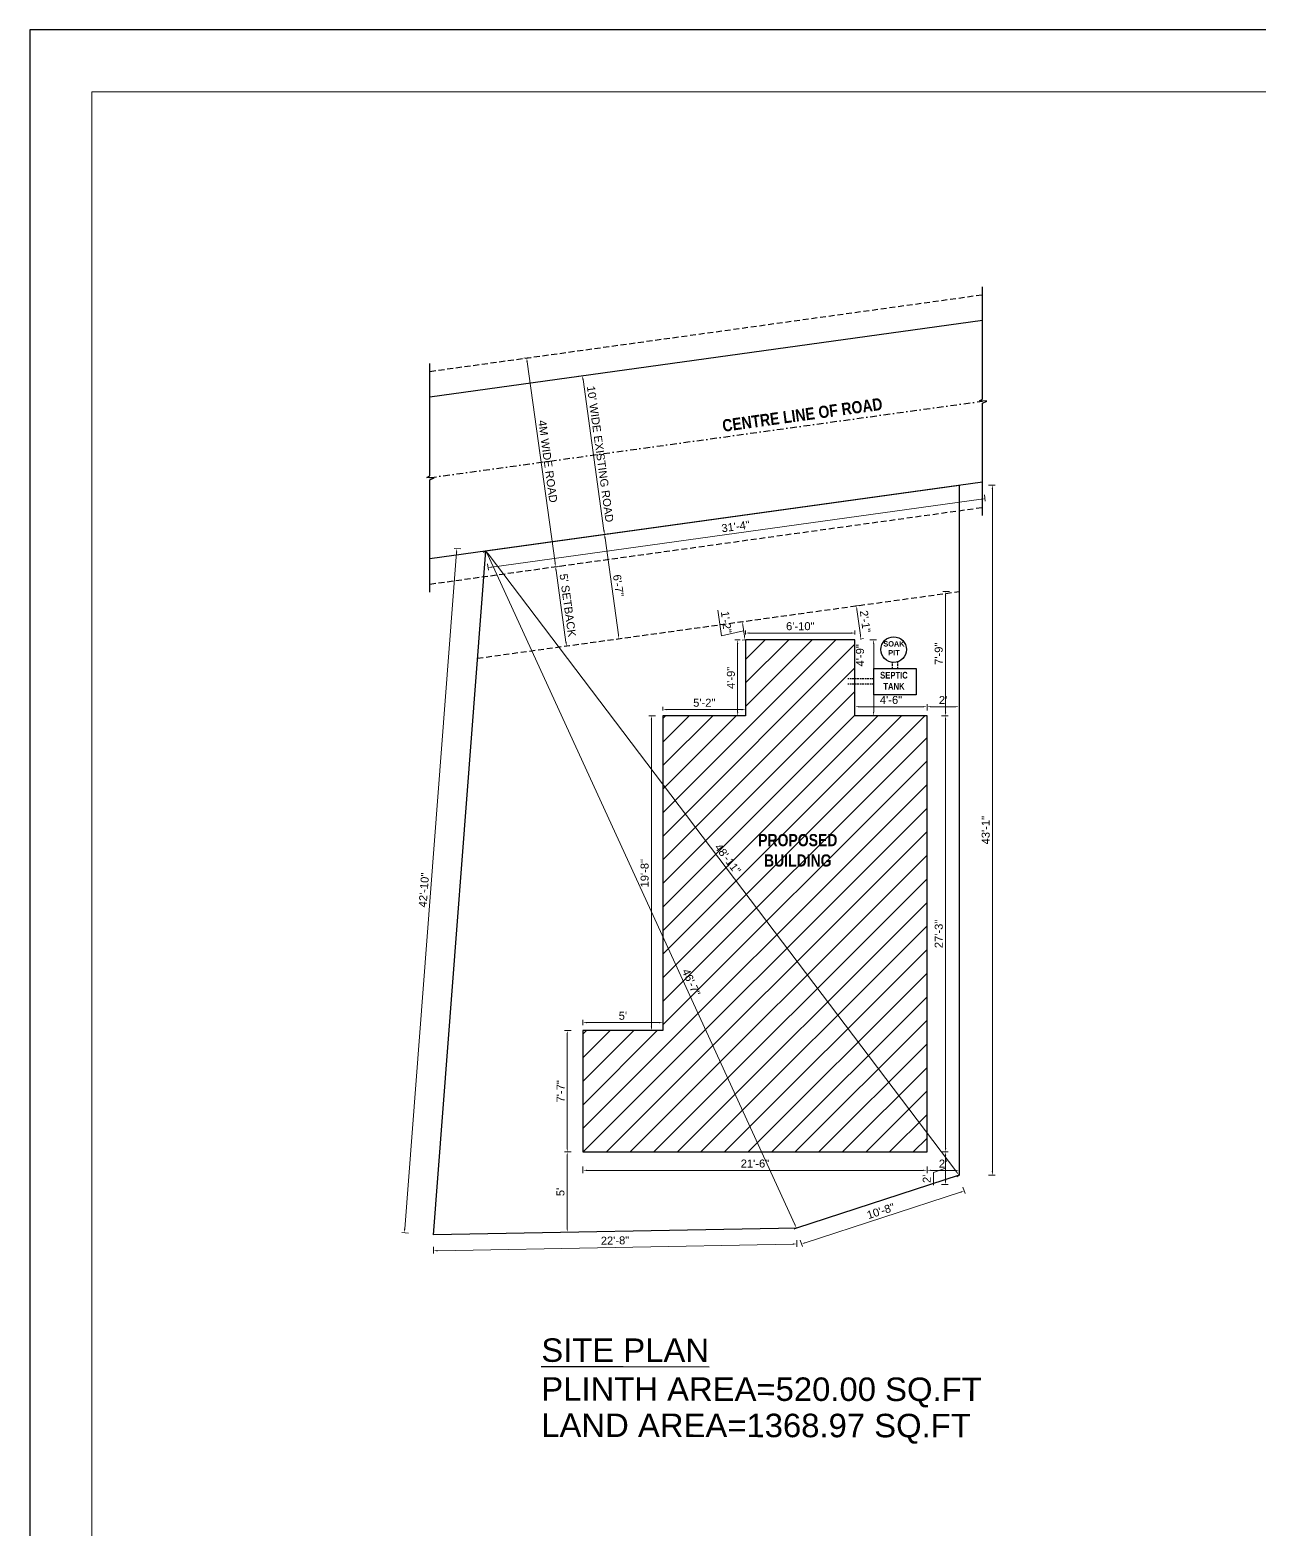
# Model space of a CAD drawing. Header units: inches. Extents: x 961 to 4138, y -14268 to -12020.
# Drawn here: x 961 to 1882, y -13144 to -12020 of the extents above; entities that cross this region are included whole.
import ezdxf

# ---------------------------------------------------------------- set-up
doc = ezdxf.new("R2010")
doc.units = ezdxf.units.IN
doc.header["$LTSCALE"] = 0.5
doc.header["$MEASUREMENT"] = 0
doc.header["$PDMODE"] = 66
doc.linetypes.add('DASHDOT', pattern=[1, 0.5, -0.25, 0, -0.25])
doc.linetypes.add('HIDDEN', pattern=[0.375, 0.25, -0.125])
for name, color, linetype, lineweight in [('door', 202, 'Continuous', 5), ('ELE1', 3, 'Continuous', 9), ('steps', 253, 'Continuous', 20), ('WALL - A', 1, 'Continuous', 40)]:
    doc.layers.add(name, color=color, linetype=linetype, lineweight=lineweight)
doc.layers.add('plan wall', color=7, linetype='Continuous')
doc.styles.add('Lettring Text', font='arial.ttf')
doc.styles.get("Standard").update_dxf_attribs({"font": 'arial.ttf'})
doc.dimstyles.new('Copy of Standard', dxfattribs={"dimtxt": 6, "dimasz": 2.875, "dimexe": 2, "dimexo": 4, "dimgap": 2, "dimtad": 1, "dimdec": 0, "dimrnd": 1, "dimzin": 0, "dimdsep": 46, "dimlunit": 4, "dimtxsty": 'Lettring Text', "dimcen": 0.1, "dimclrd": 7, "dimclre": 7, "dimclrt": 7, "dimazin": 0, "dimtfac": 0.645, "dimtdec": 0, "dimtmove": 1, "dimatfit": 0, "dimfxl": 3, "dimfxlon": 1, "dimtfillclr": 256, "dimtolj": 1, "dimtzin": 0, "dimlwd": -1, "dimlwe": -1, "dimarcsym": 2})

# ---------------------------------------------------------------- blocks, each defined once
blk = doc.blocks.new('*D1771')
at = {"layer": 'Defpoints', "color": 0, "ltscale": 0.5, "transparency": 16777216}
for p in [(1374.9, -12279.3), (1285.9, -12291.6), (1302.4, -12410.5)]:
    blk.add_point(p, dxfattribs=at)
at = {"layer": 'steps', "color": 7, "ltscale": 0.5, "transparency": 16777216}
for p, q in [((1371.9, -12279.7), (1376.9, -12279)), ((1391, -12395.3), (1375.3, -12282.1)), ((1388.4, -12398.6), (1393.4, -12397.9))]:
    blk.add_line(p, q, dxfattribs=at)
for points in [[(1375.8, -12282.1), (1374.8, -12282.2), (1374.9, -12279.3)], [(1391.5, -12395.2), (1390.5, -12395.4), (1391.4, -12398.2)]]:
    blk.add_solid(points, dxfattribs=at)
at = {"layer": 'steps', "color": 7, "ltscale": 0.5, "transparency": 16777216, "insert": (1388.2, -12338), "char_height": 6, "attachment_point": 5, "rotation": 277.8953, "style": 'Lettring Text'}
blk.add_mtext("\\A1;10' WIDE EXISTING ROAD", dxfattribs=at)
blk = doc.blocks.new('*D1772')
at = {"layer": 'Defpoints', "color": 0, "ltscale": 0.5, "transparency": 16777216}
for p in [(1372.3, -12260.5), (1333, -12265.9), (1394, -12417)]:
    blk.add_point(p, dxfattribs=at)
at = {"layer": 'steps', "color": 7, "ltscale": 0.5, "transparency": 16777216}
for p, q in [((1336, -12265.5), (1331, -12266.2)), ((1354.3, -12419.6), (1333.4, -12268.8)), ((1357.7, -12422), (1352.7, -12422.7))]:
    blk.add_line(p, q, dxfattribs=at)
for points in [[(1333.9, -12268.7), (1332.9, -12268.8), (1333, -12265.9)], [(1354.8, -12419.5), (1353.8, -12419.6), (1354.7, -12422.4)]]:
    blk.add_solid(points, dxfattribs=at)
at = {"layer": 'steps', "color": 7, "ltscale": 0.5, "transparency": 16777216, "insert": (1348.9, -12343.5), "char_height": 6, "attachment_point": 5, "rotation": 277.8953, "style": 'Lettring Text'}
blk.add_mtext('\\A1;4M WIDE ROAD', dxfattribs=at)
blk = doc.blocks.new('*D1773')
at = {"layer": 'Defpoints', "color": 0, "ltscale": 0.5, "transparency": 16777216}
for p in [(1394, -12417), (1361.9, -12482), (1362.9, -12481.9)]:
    blk.add_point(p, dxfattribs=at)
at = {"layer": 'steps', "color": 7, "ltscale": 0.5, "transparency": 16777216}
for p, q in [((1357.7, -12422), (1352.7, -12422.7)), ((1355.1, -12425.3), (1362.5, -12479)), ((1362.9, -12481.9), (1364.9, -12481.6))]:
    blk.add_line(p, q, dxfattribs=at)
for points in [[(1355.6, -12425.2), (1354.6, -12425.3), (1354.7, -12422.4)], [(1363, -12478.9), (1362.1, -12479.1), (1362.9, -12481.9)]]:
    blk.add_solid(points, dxfattribs=at)
at = {"layer": 'steps', "color": 7, "ltscale": 0.5, "transparency": 16777216, "insert": (1363.9, -12451.4), "char_height": 6, "attachment_point": 5, "rotation": 277.8953, "style": 'Lettring Text'}
blk.add_mtext("\\A1;5' SETBACK", dxfattribs=at)
blk = doc.blocks.new('*D1774')
at = {"layer": 'Defpoints', "color": 0, "ltscale": 0.5, "transparency": 16777216}
for p in [(1302.4, -12410.5), (1402.2, -12476.4), (1402.4, -12476.4)]:
    blk.add_point(p, dxfattribs=at)
at = {"layer": 'steps', "color": 7, "ltscale": 0.5, "transparency": 16777216}
for p, q in [((1388.4, -12398.6), (1393.4, -12397.9)), ((1391.8, -12401), (1401.8, -12473.6)), ((1402.2, -12476.4), (1400.3, -12476.7))]:
    blk.add_line(p, q, dxfattribs=at)
for points in [[(1392.3, -12400.9), (1391.3, -12401.1), (1391.4, -12398.2)], [(1402.3, -12473.5), (1401.4, -12473.6), (1402.2, -12476.4)]]:
    blk.add_solid(points, dxfattribs=at)
at = {"layer": 'steps', "color": 7, "ltscale": 0.5, "transparency": 16777216, "insert": (1401.8, -12436.6), "char_height": 6, "attachment_point": 5, "rotation": 277.8953, "style": 'Lettring Text'}
blk.add_mtext('\\A1;6\'-7"', dxfattribs=at)
blk = doc.blocks.new('*D1775')
at = {"layer": 'Defpoints', "color": 0, "ltscale": 0.5, "transparency": 16777216}
for p in [(1497.2, -12472.2), (1497.2, -12477.3), (1579.2, -12477.3)]:
    blk.add_point(p, dxfattribs=at)
at = {"layer": 'steps', "color": 7, "ltscale": 0.5, "transparency": 16777216}
for p, q in [((1497.2, -12473.3), (1497.2, -12470.2)), ((1576.3, -12472.2), (1500.1, -12472.2)), ((1579.2, -12473.3), (1579.2, -12470.2))]:
    blk.add_line(p, q, dxfattribs=at)
for points in [[(1500.1, -12471.7), (1500.1, -12472.7), (1497.2, -12472.2)], [(1576.3, -12471.7), (1576.3, -12472.7), (1579.2, -12472.2)]]:
    blk.add_solid(points, dxfattribs=at)
at = {"layer": 'steps', "color": 7, "ltscale": 0.5, "transparency": 16777216, "insert": (1538.2, -12467.1), "char_height": 6, "attachment_point": 5, "style": 'Lettring Text'}
blk.add_mtext('\\A1;6\'-10"', dxfattribs=at)
blk = doc.blocks.new('*D1776')
at = {"layer": 'Defpoints', "color": 0, "ltscale": 0.5, "transparency": 16777216}
for p in [(1497.2, -12477.3), (1491.2, -12534.3), (1497.2, -12534.3)]:
    blk.add_point(p, dxfattribs=at)
at = {"layer": 'steps', "color": 7, "ltscale": 0.5, "transparency": 16777216}
for p, q in [((1493.2, -12477.3), (1489.2, -12477.3)), ((1491.2, -12480.1), (1491.2, -12531.4)), ((1493.2, -12534.3), (1489.2, -12534.3))]:
    blk.add_line(p, q, dxfattribs=at)
for points in [[(1490.8, -12480.1), (1491.7, -12480.1), (1491.2, -12477.3)], [(1490.8, -12531.4), (1491.7, -12531.4), (1491.2, -12534.3)]]:
    blk.add_solid(points, dxfattribs=at)
at = {"layer": 'steps', "color": 7, "ltscale": 0.5, "transparency": 16777216, "insert": (1486.2, -12505.8), "char_height": 6, "attachment_point": 5, "rotation": 90, "style": 'Lettring Text'}
blk.add_mtext('\\A1;4\'-9"', dxfattribs=at)
blk = doc.blocks.new('*D1777')
at = {"layer": 'Defpoints', "color": 0, "ltscale": 0.5, "transparency": 16777216}
for p in [(1435.2, -12529.6), (1435.2, -12534.3), (1497.2, -12534.3)]:
    blk.add_point(p, dxfattribs=at)
at = {"layer": 'steps', "color": 7, "ltscale": 0.5, "transparency": 16777216}
for p, q in [((1435.2, -12530.3), (1435.2, -12527.6)), ((1494.3, -12529.6), (1438.1, -12529.6)), ((1497.2, -12530.3), (1497.2, -12527.6))]:
    blk.add_line(p, q, dxfattribs=at)
for points in [[(1438.1, -12529.1), (1438.1, -12530.1), (1435.2, -12529.6)], [(1494.3, -12529.1), (1494.3, -12530.1), (1497.2, -12529.6)]]:
    blk.add_solid(points, dxfattribs=at)
at = {"layer": 'steps', "color": 7, "ltscale": 0.5, "transparency": 16777216, "insert": (1466.2, -12524.5), "char_height": 6, "attachment_point": 5, "style": 'Lettring Text'}
blk.add_mtext('\\A1;5\'-2"', dxfattribs=at)
blk = doc.blocks.new('*D1778')
at = {"layer": 'Defpoints', "color": 0, "ltscale": 0.5, "transparency": 16777216}
for p in [(1435.2, -12534.3), (1426.6, -12770.3), (1435.2, -12770.3)]:
    blk.add_point(p, dxfattribs=at)
at = {"layer": 'steps', "color": 7, "ltscale": 0.5, "transparency": 16777216}
for p, q in [((1429.6, -12534.3), (1424.6, -12534.3)), ((1426.6, -12537.1), (1426.6, -12767.4)), ((1429.6, -12770.3), (1424.6, -12770.3))]:
    blk.add_line(p, q, dxfattribs=at)
for points in [[(1426.1, -12537.1), (1427.1, -12537.1), (1426.6, -12534.3)], [(1426.1, -12767.4), (1427.1, -12767.4), (1426.6, -12770.3)]]:
    blk.add_solid(points, dxfattribs=at)
at = {"layer": 'steps', "color": 7, "ltscale": 0.5, "transparency": 16777216, "insert": (1421.5, -12652.3), "char_height": 6, "attachment_point": 5, "rotation": 90, "style": 'Lettring Text'}
blk.add_mtext('\\A1;19\'-8"', dxfattribs=at)
blk = doc.blocks.new('*D1779')
at = {"layer": 'Defpoints', "color": 0, "ltscale": 0.5, "transparency": 16777216}
for p in [(1375.2, -12764.3), (1375.2, -12770.3), (1435.2, -12770.3)]:
    blk.add_point(p, dxfattribs=at)
at = {"layer": 'steps', "color": 7, "ltscale": 0.5, "transparency": 16777216}
for p, q in [((1375.2, -12766.3), (1375.2, -12762.3)), ((1432.3, -12764.3), (1378.1, -12764.3)), ((1435.2, -12766.3), (1435.2, -12762.3))]:
    blk.add_line(p, q, dxfattribs=at)
for points in [[(1378.1, -12763.8), (1378.1, -12764.8), (1375.2, -12764.3)], [(1432.3, -12763.8), (1432.3, -12764.8), (1435.2, -12764.3)]]:
    blk.add_solid(points, dxfattribs=at)
at = {"layer": 'steps', "color": 7, "ltscale": 0.5, "transparency": 16777216, "insert": (1405.2, -12759.2), "char_height": 6, "attachment_point": 5, "style": 'Lettring Text'}
blk.add_mtext("\\A1;5'", dxfattribs=at)
blk = doc.blocks.new('*D1780')
at = {"layer": 'Defpoints', "color": 0, "ltscale": 0.5, "transparency": 16777216}
for p in [(1375.2, -12770.3), (1363.5, -12861.3), (1375.2, -12861.3)]:
    blk.add_point(p, dxfattribs=at)
at = {"layer": 'steps', "color": 7, "ltscale": 0.5, "transparency": 16777216}
for p, q in [((1366.5, -12770.3), (1361.5, -12770.3)), ((1363.5, -12773.1), (1363.5, -12858.4)), ((1366.5, -12861.3), (1361.5, -12861.3))]:
    blk.add_line(p, q, dxfattribs=at)
for points in [[(1363, -12773.1), (1363.9, -12773.1), (1363.5, -12770.3)], [(1363, -12858.4), (1363.9, -12858.4), (1363.5, -12861.3)]]:
    blk.add_solid(points, dxfattribs=at)
at = {"layer": 'steps', "color": 7, "ltscale": 0.5, "transparency": 16777216, "insert": (1358.5, -12815.8), "char_height": 6, "attachment_point": 5, "rotation": 90, "style": 'Lettring Text'}
blk.add_mtext('\\A1;7\'-7"', dxfattribs=at)
blk = doc.blocks.new('*D1781')
at = {"layer": 'Defpoints', "color": 0, "ltscale": 0.5, "transparency": 16777216}
for p in [(1375.2, -12861.3), (1633.2, -12861.3), (1633.2, -12875.1)]:
    blk.add_point(p, dxfattribs=at)
at = {"layer": 'steps', "color": 7, "ltscale": 0.5, "transparency": 16777216}
for p, q in [((1375.2, -12872.1), (1375.2, -12877.1)), ((1378.1, -12875.1), (1630.3, -12875.1)), ((1633.2, -12872.1), (1633.2, -12877.1))]:
    blk.add_line(p, q, dxfattribs=at)
for points in [[(1378.1, -12874.6), (1378.1, -12875.5), (1375.2, -12875.1)], [(1630.3, -12874.6), (1630.3, -12875.5), (1633.2, -12875.1)]]:
    blk.add_solid(points, dxfattribs=at)
at = {"layer": 'steps', "color": 7, "ltscale": 0.5, "transparency": 16777216, "insert": (1504.2, -12870), "char_height": 6, "attachment_point": 5, "style": 'Lettring Text'}
blk.add_mtext('\\A1;21\'-6"', dxfattribs=at)
blk = doc.blocks.new('*D1782')
at = {"layer": 'Defpoints', "color": 0, "ltscale": 0.5, "transparency": 16777216}
for p in [(1633.2, -12534.3), (1647.1, -12534.3), (1633.2, -12861.3)]:
    blk.add_point(p, dxfattribs=at)
at = {"layer": 'steps', "color": 7, "ltscale": 0.5, "transparency": 16777216}
for p, q in [((1644.1, -12534.3), (1649.1, -12534.3)), ((1647.1, -12858.4), (1647.1, -12537.1)), ((1644.1, -12861.3), (1649.1, -12861.3))]:
    blk.add_line(p, q, dxfattribs=at)
for points in [[(1646.6, -12537.1), (1647.6, -12537.1), (1647.1, -12534.3)], [(1646.6, -12858.4), (1647.6, -12858.4), (1647.1, -12861.3)]]:
    blk.add_solid(points, dxfattribs=at)
at = {"layer": 'steps', "color": 7, "ltscale": 0.5, "transparency": 16777216, "insert": (1642, -12697.8), "char_height": 6, "attachment_point": 5, "rotation": 90, "style": 'Lettring Text'}
blk.add_mtext('\\A1;27\'-3"', dxfattribs=at)
blk = doc.blocks.new('*D1783')
at = {"layer": 'Defpoints', "color": 0, "ltscale": 0.5, "transparency": 16777216}
for p in [(1579.2, -12477.3), (1593.2, -12477.3), (1579.2, -12534.3)]:
    blk.add_point(p, dxfattribs=at)
at = {"layer": 'steps', "color": 7, "ltscale": 0.5, "transparency": 16777216}
for p, q in [((1590.2, -12477.3), (1595.2, -12477.3)), ((1593.2, -12531.4), (1593.2, -12480.1)), ((1590.2, -12534.3), (1595.2, -12534.3))]:
    blk.add_line(p, q, dxfattribs=at)
for points in [[(1592.7, -12480.1), (1593.6, -12480.1), (1593.2, -12477.3)], [(1592.7, -12531.4), (1593.6, -12531.4), (1593.2, -12534.3)]]:
    blk.add_solid(points, dxfattribs=at)
at = {"layer": 'steps', "color": 7, "ltscale": 0.5, "transparency": 16777216, "insert": (1583, -12488.9), "char_height": 6, "attachment_point": 5, "rotation": 90, "style": 'Lettring Text'}
blk.add_mtext('\\A1;4\'-9"', dxfattribs=at)
blk = doc.blocks.new('*D1784')
at = {"layer": 'Defpoints', "color": 0, "ltscale": 0.5, "transparency": 16777216}
for p in [(1579.2, -12527.4), (1579.2, -12534.3), (1633.2, -12534.3)]:
    blk.add_point(p, dxfattribs=at)
at = {"layer": 'steps', "color": 7, "ltscale": 0.5, "transparency": 16777216}
for p, q in [((1579.2, -12530.3), (1579.2, -12525.4)), ((1630.3, -12527.4), (1582.1, -12527.4)), ((1633.2, -12530.3), (1633.2, -12525.4))]:
    blk.add_line(p, q, dxfattribs=at)
for points in [[(1582.1, -12527), (1582.1, -12527.9), (1579.2, -12527.4)], [(1630.3, -12527), (1630.3, -12527.9), (1633.2, -12527.4)]]:
    blk.add_solid(points, dxfattribs=at)
at = {"layer": 'steps', "color": 7, "ltscale": 0.5, "transparency": 16777216, "insert": (1606.2, -12522.4), "char_height": 6, "attachment_point": 5, "style": 'Lettring Text'}
blk.add_mtext('\\A1;4\'-6"', dxfattribs=at)
blk = doc.blocks.new('*D1785')
at = {"layer": 'Defpoints', "color": 0, "ltscale": 0.5, "transparency": 16777216}
for p in [(1494.8, -12463.6), (1495.3, -12463.5), (1497.2, -12477.3)]:
    blk.add_point(p, dxfattribs=at)
at = {"layer": 'steps', "color": 7, "ltscale": 0.5, "transparency": 16777216}
for p, q in [((1479.1, -12474.3), (1476.4, -12455.1)), ((1494.8, -12463.6), (1492.8, -12463.8)), ((1495.7, -12470.5), (1479.1, -12474.3)), ((1496.3, -12474.5), (1495.2, -12466.4)), ((1496.7, -12477.3), (1494.7, -12477.6))]:
    blk.add_line(p, q, dxfattribs=at)
for points in [[(1495.6, -12466.4), (1494.7, -12466.5), (1494.8, -12463.6)], [(1496.8, -12474.4), (1495.8, -12474.6), (1496.7, -12477.3)]]:
    blk.add_solid(points, dxfattribs=at)
at = {"layer": 'steps', "color": 7, "ltscale": 0.5, "transparency": 16777216, "insert": (1482.7, -12464), "char_height": 6, "attachment_point": 5, "rotation": 277.8953, "style": 'Lettring Text'}
blk.add_mtext('\\A1;1\'-2"', dxfattribs=at)
blk = doc.blocks.new('*D1786')
at = {"layer": 'Defpoints', "color": 0, "ltscale": 0.5, "transparency": 16777216}
for p in [(1575.7, -12452.3), (1580.2, -12451.7), (1579.2, -12477.3)]:
    blk.add_point(p, dxfattribs=at)
at = {"layer": 'steps', "color": 7, "ltscale": 0.5, "transparency": 16777216}
for p, q in [((1579.7, -12451.8), (1582.2, -12451.5)), ((1583.3, -12473.8), (1580.6, -12454.6)), ((1583.2, -12476.7), (1585.6, -12476.4))]:
    blk.add_line(p, q, dxfattribs=at)
for points in [[(1581.1, -12454.5), (1580.1, -12454.6), (1580.2, -12451.7)], [(1583.7, -12473.7), (1582.8, -12473.9), (1583.6, -12476.6)]]:
    blk.add_solid(points, dxfattribs=at)
at = {"layer": 'steps', "color": 7, "ltscale": 0.5, "transparency": 16777216, "insert": (1586.9, -12463.5), "char_height": 6, "attachment_point": 5, "rotation": 277.8953, "style": 'Lettring Text'}
blk.add_mtext('\\A1;2\'-1"', dxfattribs=at)
blk = doc.blocks.new('*D1787')
at = {"layer": 'Defpoints', "color": 0, "ltscale": 0.5, "transparency": 16777216}
for p in [(1657.2, -12527.1), (1657.2, -12527.4), (1633.2, -12534.3)]:
    blk.add_point(p, dxfattribs=at)
at = {"layer": 'steps', "color": 7, "ltscale": 0.5, "transparency": 16777216}
for p, q in [((1633.2, -12530.3), (1633.2, -12525.4)), ((1636.1, -12527.4), (1654.3, -12527.4)), ((1657.2, -12527.4), (1657.2, -12529.4))]:
    blk.add_line(p, q, dxfattribs=at)
for points in [[(1636.1, -12527), (1636.1, -12527.9), (1633.2, -12527.4)], [(1654.3, -12527), (1654.3, -12527.9), (1657.2, -12527.4)]]:
    blk.add_solid(points, dxfattribs=at)
at = {"layer": 'steps', "color": 7, "ltscale": 0.5, "transparency": 16777216, "insert": (1645.2, -12522.4), "char_height": 6, "attachment_point": 5, "style": 'Lettring Text'}
blk.add_mtext("\\A1;2'", dxfattribs=at)
blk = doc.blocks.new('*D1788')
at = {"layer": 'Defpoints', "color": 0, "ltscale": 0.5, "transparency": 16777216}
for p in [(1375.2, -12861.3), (1363.5, -12921.4), (1375, -12921.4)]:
    blk.add_point(p, dxfattribs=at)
at = {"layer": 'steps', "color": 7, "ltscale": 0.5, "transparency": 16777216}
for p, q in [((1366.5, -12861.3), (1361.5, -12861.3)), ((1363.5, -12864.1), (1363.5, -12918.5)), ((1366.5, -12921.4), (1361.5, -12921.4))]:
    blk.add_line(p, q, dxfattribs=at)
for points in [[(1363, -12864.1), (1363.9, -12864.1), (1363.5, -12861.3)], [(1363, -12918.5), (1363.9, -12918.5), (1363.5, -12921.4)]]:
    blk.add_solid(points, dxfattribs=at)
at = {"layer": 'steps', "color": 7, "ltscale": 0.5, "transparency": 16777216, "insert": (1358.4, -12891.3), "char_height": 6, "attachment_point": 5, "rotation": 90, "style": 'Lettring Text'}
blk.add_mtext("\\A1;5'", dxfattribs=at)
blk = doc.blocks.new('*D1789')
at = {"layer": 'Defpoints', "color": 0, "ltscale": 0.5, "transparency": 16777216}
for p in [(1633.2, -12861.3), (1657.2, -12875.1), (1657.2, -12875.1)]:
    blk.add_point(p, dxfattribs=at)
at = {"layer": 'steps', "color": 7, "ltscale": 0.5, "transparency": 16777216}
for p, q in [((1633.2, -12872.1), (1633.2, -12877.1)), ((1636.1, -12875.1), (1654.3, -12875.1)), ((1657.2, -12875.1), (1657.2, -12873.1))]:
    blk.add_line(p, q, dxfattribs=at)
for points in [[(1636.1, -12874.6), (1636.1, -12875.5), (1633.2, -12875.1)], [(1654.3, -12874.6), (1654.3, -12875.5), (1657.2, -12875.1)]]:
    blk.add_solid(points, dxfattribs=at)
at = {"layer": 'steps', "color": 7, "ltscale": 0.5, "transparency": 16777216, "insert": (1645.2, -12870), "char_height": 6, "attachment_point": 5, "style": 'Lettring Text'}
blk.add_mtext("\\A1;2'", dxfattribs=at)
blk = doc.blocks.new('*D1790')
at = {"layer": 'Defpoints', "color": 0, "ltscale": 0.5, "transparency": 16777216}
for p in [(1633.2, -12861.3), (1635.6, -12885.7), (1647.1, -12885.7)]:
    blk.add_point(p, dxfattribs=at)
at = {"layer": 'steps', "color": 7, "ltscale": 0.5, "transparency": 16777216}
for p, q in [((1644.1, -12861.3), (1649.1, -12861.3)), ((1647.1, -12864.1), (1647.1, -12882.8)), ((1647.1, -12873.5), (1638, -12876.6)), ((1638, -12876.6), (1638, -12886.2)), ((1644.1, -12885.7), (1649.1, -12885.7))]:
    blk.add_line(p, q, dxfattribs=at)
for points in [[(1646.6, -12864.1), (1647.6, -12864.1), (1647.1, -12861.3)], [(1646.6, -12882.8), (1647.6, -12882.8), (1647.1, -12885.7)]]:
    blk.add_solid(points, dxfattribs=at)
at = {"layer": 'steps', "color": 7, "ltscale": 0.5, "transparency": 16777216, "insert": (1633, -12881.4), "char_height": 6, "attachment_point": 5, "rotation": 90, "style": 'Lettring Text'}
blk.add_mtext("\\A1;2'", dxfattribs=at)
blk = doc.blocks.new('*D1791')
at = {"layer": 'Defpoints', "color": 0, "ltscale": 0.5, "transparency": 16777216}
for p in [(1263.1, -12923.5), (1535.3, -12918.4), (1263.3, -12935.4)]:
    blk.add_point(p, dxfattribs=at)
at = {"layer": 'steps', "color": 7, "ltscale": 0.5, "transparency": 16777216}
for p, q in [((1263.2, -12932.4), (1263.3, -12937.4)), ((1532.7, -12930.3), (1266.2, -12935.3)), ((1535.5, -12927.3), (1535.6, -12932.3))]:
    blk.add_line(p, q, dxfattribs=at)
for points in [[(1266.1, -12934.8), (1266.2, -12935.8), (1263.3, -12935.4)], [(1532.6, -12929.8), (1532.7, -12930.8), (1535.5, -12930.3)]]:
    blk.add_solid(points, dxfattribs=at)
at = {"layer": 'steps', "color": 7, "ltscale": 0.5, "transparency": 16777216, "insert": (1399.3, -12927.7), "char_height": 6, "attachment_point": 5, "rotation": 1.077, "style": 'Lettring Text'}
blk.add_mtext('\\A1;22\'-8"', dxfattribs=at)
blk = doc.blocks.new('*D1792')
at = {"layer": 'Defpoints', "color": 0, "ltscale": 0.5, "transparency": 16777216}
for p in [(1657.2, -12878.7), (1535.3, -12918.4), (1539.2, -12930.2)]:
    blk.add_point(p, dxfattribs=at)
at = {"layer": 'steps', "color": 7, "ltscale": 0.5, "transparency": 16777216}
for p, q in [((1658.3, -12891.5), (1541.9, -12929.4)), ((1660.1, -12887.7), (1661.7, -12892.5)), ((1538.2, -12927.4), (1539.8, -12932.2))]:
    blk.add_line(p, q, dxfattribs=at)
for points in [[(1658.2, -12891), (1658.5, -12891.9), (1661.1, -12890.6)], [(1541.8, -12928.9), (1542.1, -12929.8), (1539.2, -12930.2)]]:
    blk.add_solid(points, dxfattribs=at)
at = {"layer": 'steps', "color": 7, "ltscale": 0.5, "transparency": 16777216, "insert": (1598.5, -12905.6), "char_height": 6, "attachment_point": 5, "rotation": 18.0285, "style": 'Lettring Text'}
blk.add_mtext('\\A1;10\'-8"', dxfattribs=at)
blk = doc.blocks.new('*D1793')
at = {"layer": 'Defpoints', "color": 0, "ltscale": 0.5, "transparency": 16777216}
for p in [(1657.2, -12361.3), (1657.2, -12878.7), (1682.2, -12878.7)]:
    blk.add_point(p, dxfattribs=at)
at = {"layer": 'steps', "color": 7, "ltscale": 0.5, "transparency": 16777216}
for p, q in [((1679.2, -12361.3), (1684.2, -12361.3)), ((1682.2, -12364.2), (1682.2, -12875.8)), ((1679.2, -12878.7), (1684.2, -12878.7))]:
    blk.add_line(p, q, dxfattribs=at)
for points in [[(1681.7, -12364.2), (1682.7, -12364.2), (1682.2, -12361.3)], [(1681.7, -12875.8), (1682.7, -12875.8), (1682.2, -12878.7)]]:
    blk.add_solid(points, dxfattribs=at)
at = {"layer": 'steps', "color": 7, "ltscale": 0.5, "transparency": 16777216, "insert": (1677.2, -12620), "char_height": 6, "attachment_point": 5, "rotation": 90, "style": 'Lettring Text'}
blk.add_mtext('\\A1;43\'-1"', dxfattribs=at)
blk = doc.blocks.new('*D1794')
at = {"layer": 'Defpoints', "color": 0, "ltscale": 0.5, "transparency": 16777216}
for p in [(1280.7, -12408.8), (1302.4, -12410.5), (1263.1, -12923.5)]:
    blk.add_point(p, dxfattribs=at)
at = {"layer": 'steps', "color": 7, "ltscale": 0.5, "transparency": 16777216}
for p, q in [((1283.7, -12409.1), (1278.7, -12408.7)), ((1241.6, -12919), (1280.5, -12411.7)), ((1244.4, -12922.1), (1239.4, -12921.7))]:
    blk.add_line(p, q, dxfattribs=at)
for points in [[(1280, -12411.7), (1281, -12411.7), (1280.7, -12408.8)], [(1241.1, -12918.9), (1242.1, -12919), (1241.4, -12921.8)]]:
    blk.add_solid(points, dxfattribs=at)
at = {"layer": 'steps', "color": 7, "ltscale": 0.5, "transparency": 16777216, "insert": (1256, -12664.9), "char_height": 6, "attachment_point": 5, "rotation": 85.6173, "style": 'Lettring Text'}
blk.add_mtext('\\A1;42\'-10"', dxfattribs=at)
blk = doc.blocks.new('*D1795')
at = {"layer": 'Defpoints', "color": 0, "ltscale": 0.5, "transparency": 16777216}
for p in [(1674.9, -12358.8), (1676.7, -12371.5), (1302.4, -12410.5)]:
    blk.add_point(p, dxfattribs=at)
at = {"layer": 'steps', "color": 7, "ltscale": 0.5, "transparency": 16777216}
for p, q in [((1307, -12422.7), (1673.8, -12371.9)), ((1676.2, -12368.5), (1676.9, -12373.4)), ((1303.7, -12420.2), (1304.4, -12425.1))]:
    blk.add_line(p, q, dxfattribs=at)
for points in [[(1673.7, -12371.4), (1673.9, -12372.3), (1676.7, -12371.5)], [(1306.9, -12422.3), (1307, -12423.2), (1304.1, -12423.1)]]:
    blk.add_solid(points, dxfattribs=at)
at = {"layer": 'steps', "color": 7, "ltscale": 0.5, "transparency": 16777216, "insert": (1489.7, -12392.3), "char_height": 6, "attachment_point": 5, "rotation": 7.8953, "style": 'Lettring Text'}
blk.add_mtext('\\A1;31\'-4"', dxfattribs=at)
blk = doc.blocks.new('*D1797')
at = {"layer": 'Defpoints', "color": 0, "ltscale": 0.5, "transparency": 16777216}
for p in [(1302.4, -12410.5), (1657.2, -12878.7), (1657.2, -12878.7)]:
    blk.add_point(p, dxfattribs=at)
at = {"layer": 'steps', "color": 7, "ltscale": 0.5, "transparency": 16777216}
for p, q in [((1302.4, -12410.5), (1300.8, -12411.7)), ((1304.1, -12412.8), (1655.5, -12876.4)), ((1657.2, -12878.7), (1655.6, -12879.9))]:
    blk.add_line(p, q, dxfattribs=at)
for points in [[(1304.5, -12412.5), (1303.7, -12413.1), (1302.4, -12410.5)], [(1655.8, -12876.1), (1655.1, -12876.7), (1657.2, -12878.7)]]:
    blk.add_solid(points, dxfattribs=at)
at = {"layer": 'steps', "color": 7, "ltscale": 0.5, "transparency": 16777216, "insert": (1483.8, -12641.5), "char_height": 6, "attachment_point": 5, "rotation": 307.1565, "style": 'Lettring Text'}
blk.add_mtext('\\A1;48\'-11"', dxfattribs=at)
blk = doc.blocks.new('*D1798')
at = {"layer": 'Defpoints', "color": 0, "ltscale": 0.5, "transparency": 16777216}
for p in [(1302.4, -12410.5), (1302.4, -12410.5), (1535.3, -12918.4)]:
    blk.add_point(p, dxfattribs=at)
at = {"layer": 'steps', "color": 7, "ltscale": 0.5, "transparency": 16777216}
for p, q in [((1302.4, -12410.5), (1300.6, -12411.3)), ((1534.1, -12915.7), (1303.6, -12413.1)), ((1535.3, -12918.4), (1533.5, -12919.2))]:
    blk.add_line(p, q, dxfattribs=at)
for points in [[(1304, -12412.9), (1303.1, -12413.3), (1302.4, -12410.5)], [(1534.5, -12915.5), (1533.7, -12915.9), (1535.3, -12918.4)]]:
    blk.add_solid(points, dxfattribs=at)
at = {"layer": 'steps', "color": 7, "ltscale": 0.5, "transparency": 16777216, "insert": (1456.4, -12734.1), "char_height": 6, "attachment_point": 5, "rotation": 294.6385, "style": 'Lettring Text'}
blk.add_mtext('\\A1;46\'-7"', dxfattribs=at)
blk = doc.blocks.new('*D1796')
at = {"layer": 'Defpoints', "color": 0, "ltscale": 0.5, "transparency": 16777216}
for p in [(1647.1, -12441.1), (1657.2, -12441.1), (1633.2, -12534.3)]:
    blk.add_point(p, dxfattribs=at)
at = {"layer": 'steps', "color": 7, "ltscale": 0.5, "transparency": 16777216}
for p, q in [((1650.1, -12441.1), (1645.1, -12441.1)), ((1647.1, -12531.4), (1647.1, -12443.9)), ((1644.1, -12534.3), (1649.1, -12534.3))]:
    blk.add_line(p, q, dxfattribs=at)
for points in [[(1646.6, -12443.9), (1647.6, -12443.9), (1647.1, -12441.1)], [(1646.6, -12531.4), (1647.6, -12531.4), (1647.1, -12534.3)]]:
    blk.add_solid(points, dxfattribs=at)
at = {"layer": 'steps', "color": 7, "ltscale": 0.5, "transparency": 16777216, "insert": (1642, -12487.7), "char_height": 6, "attachment_point": 5, "rotation": 90, "style": 'Lettring Text'}
blk.add_mtext('\\A1;7\'-9"', dxfattribs=at)

msp = doc.modelspace()

# ---------------------------------------------------------------- hatches: boundary and pattern name
at = {"layer": 'door', "ltscale": 0.5}
h = msp.add_hatch(dxfattribs=at)
h.set_pattern_fill('ANSI31', color=256, scale=100)
h.set_pattern_definition([(45, (-333913.72, 29568.409), (-8.83883476, 8.83883476), [])])
h.paths.add_polyline_path([(1497.2, -12534.3), (1435.2, -12534.3), (1435.2, -12770.3), (1375.2, -12770.3), (1375.2, -12861.3), (1633.2, -12861.3), (1633.2, -12534.3), (1579.2, -12534.3), (1579.2, -12477.3), (1497.2, -12477.3)])
h.paths.add_polyline_path([(1470.2, -12633.8), (1487.7, -12657), (1497.6, -12649.5), (1480, -12626.4)], flags=24)
h.paths.add_polyline_path([(1445.7, -12725.8), (1455.8, -12747.9), (1467.1, -12742.7), (1456.9, -12720.6)], flags=24)
h.paths.add_polyline_path([(1502.5, -12651.9), (1570.3, -12651.9), (1570.3, -12618), (1502.5, -12618)], flags=24)

# ---------------------------------------------------------------- linework, layer by layer
at = {"color": 242, "linetype": 'HIDDEN', "ltscale": 35, "true_color": 0xcd2027}
for p, q in [((1260.5, -12276), (1674.9, -12218.5)), ((1260.5, -12435.5), (1674.9, -12378)), ((1296.2, -12491.1), (1657.2, -12441.1))]:
    msp.add_line(p, q, dxfattribs=at)
at = {"color": 242, "ltscale": 0.5, "true_color": 0xcd2027}
for p, q in [((1260.5, -12295.2), (1674.9, -12237.7)), ((1302.4, -12410.5), (1657.2, -12361.3)), ((1657.2, -12361.3), (1657.2, -12878.7)), ((1263.1, -12923.5), (1302.4, -12410.5)), ((1657.2, -12878.7), (1535.3, -12918.4)), ((1535.3, -12918.4), (1263.1, -12923.5))]:
    msp.add_line(p, q, dxfattribs=at)
at = {"ltscale": 0.5}
msp.add_line((1260.5, -12416.3), (1674.9, -12358.8), dxfattribs=at)
at = {"color": 242, "linetype": 'HIDDEN', "ltscale": 10, "true_color": 0xcd2027}
for p, q in [((1607.2, -12498.7), (1607.2, -12494.2)), ((1611.2, -12498.7), (1611.2, -12493.8)), ((1593.4, -12506.6), (1573.9, -12506.6)), ((1593.4, -12510.6), (1573.9, -12510.6))]:
    msp.add_line(p, q, dxfattribs=at)
at = {"linetype": 'Continuous', "ltscale": 0.5}
for points in [[(1674.9, -12384), (1674.9, -12299.8), (1678.1, -12298.4), (1672.5, -12298.1), (1674.9, -12296.8), (1674.9, -12212.5)], [(1260.5, -12441.5), (1260.5, -12357.2), (1263.7, -12355.9), (1258.1, -12355.6), (1260.5, -12354.3), (1260.5, -12270)]]:
    msp.add_lwpolyline(points, dxfattribs=at)
at = {"color": 242, "ltscale": 0.5, "true_color": 0xcd2027}
msp.add_lwpolyline([(1633.2, -12534.3), (1579.2, -12534.3), (1579.2, -12477.3), (1497.2, -12477.3), (1497.2, -12534.3), (1435.2, -12534.3), (1435.2, -12770.3), (1375.2, -12770.3), (1375.2, -12861.3), (1633.2, -12861.3)], close=True, dxfattribs=at)
at = {"ltscale": 0.5}
msp.add_lwpolyline([(1593.4, -12498.7), (1625, -12498.7), (1625, -12518.6), (1593.4, -12518.6)], close=True, dxfattribs=at)
msp.add_circle((1608.2, -12484.6), 9.62, dxfattribs=at)
at = {"layer": 'Defpoints'}
msp.add_lwpolyline([(4138.3, -12020), (960.7, -12020), (960.7, -14268), (4138.3, -14268)], close=True, dxfattribs=at)
at = {"layer": 'ELE1'}
msp.add_lwpolyline([(1007, -12066.3), (4092, -12066.3), (4092, -14221.7), (1007, -14221.7)], close=True, dxfattribs=at)
msp.add_lwpolyline([(1007, -12066.3), (4092, -12066.3), (4092, -14221.7), (1007, -14221.7)], close=True, dxfattribs=at)
at = {"layer": 'WALL - A', "linetype": 'DASHDOT', "lineweight": -3, "ltscale": 20}
msp.add_line((1260.5, -12355.7), (1674.9, -12298.3), dxfattribs=at)

# ---------------------------------------------------------------- texts
at = {"layer": 'plan wall', "ltscale": 3, "char_height": 17.612, "attachment_point": 7, "rotation": 359.9411}
for s, insert in [('{\\LSITE PLAN}', (1344, -13018.9)), ('PLINTH AREA=520.00 SQ.FT', (1344, -13052.6)), ('LAND AREA=1368.97 SQ.FT', (1344, -13079.8))]:
    msp.add_mtext(s, dxfattribs=dict(at, insert=insert))
at = {"layer": 'steps', "color": 7, "ltscale": 0.3, "insert": (1539.1, -12304), "char_height": 9.142, "width": 169.636, "attachment_point": 2, "rotation": 7.8953}
msp.add_mtext('{\\fTechnic|b1|i0|c2|p2;CENTRE LINE OF ROAD}', dxfattribs=at)
at = {"layer": 'steps', "color": 7, "ltscale": 0.3, "attachment_point": 2}
for s, width, insert, char_height in [('{\\fTechnic|b1|i0|c2|p2;SOAK PIT}', 12.407, (1608.4, -12478.3), 4), ('{\\fTechnic|b1|i0|c2|p2;SEPTIC TANK}', 31.497, (1608.4, -12501.3), 5)]:
    msp.add_mtext_dynamic_manual_height_columns(s, width=width, gutter_width=30, heights=[0], dxfattribs=dict(at, insert=insert, char_height=char_height))
at = {"layer": 'steps', "color": 7, "ltscale": 0.3, "insert": (1536.3, -12622.9), "char_height": 9.142, "width": 72.178, "attachment_point": 2}
msp.add_mtext('{\\fTechnic|b1|i0|c2|p2;PROPOSED BUILDING}', dxfattribs=at)

# ---------------------------------------------------------------- dimensions: what is measured, and where the dimension line sits
at = {"layer": 'steps', "ltscale": 0.5}
for p1, p2, distance, text, picture, middle in [((1394, -12417), (1372.3, -12260.5), 39.7, '4M WIDE ROAD', '*D1772', (1348.9, -12343.5)), ((1302.4, -12410.5), (1285.9, -12291.6), -89.9, "10' WIDE EXISTING ROAD", '*D1771', (1388.2, -12338))]:
    dim = msp.add_aligned_dim(p1=p1, p2=p2, distance=distance, text=text, dimstyle='Copy of Standard', dxfattribs=at)
    dim.commit()
    dim.dimension.update_dxf_attribs({"geometry": picture, "text_midpoint": middle})
for p1, p2, distance, picture, middle in [((1302.4, -12410.5), (1674.9, -12358.8), -12.7, '*D1795', (1489.7, -12392.3)), ((1263.0567, -12923.4809), (1302.3727, -12410.4997), 21.7123, '*D1794', (1256.0173, -12664.9441)), ((1302.4, -12410.5), (1657.2, -12878.7), 0, '*D1797', (1483.8, -12641.5)), ((1579.2, -12477.3), (1575.7, -12452.3), -4.5, '*D1786', (1586.9, -12463.5)), ((1657.2, -12878.7), (1535.3, -12918.4), 12.5, '*D1792', (1598.5, -12905.6)), ((1535.3, -12918.4), (1263.1, -12923.5), 11.9, '*D1791', (1399.3, -12927.7))]:
    dim = msp.add_aligned_dim(p1=p1, p2=p2, distance=distance, dimstyle='Copy of Standard', dxfattribs=at)
    dim.commit()
    dim.dimension.update_dxf_attribs({"geometry": picture, "text_midpoint": middle})
for base, p1, p2, angle, picture, middle in [((1682.2, -12878.7), (1657.2, -12361.3), (1657.2, -12878.7), 90, '*D1793', (1677.2, -12620)), ((1402.2, -12476.4), (1302.4, -12410.5), (1402.4, -12476.4), 277.8953, '*D1774', (1401.8, -12436.6)), ((1647.1, -12441.1), (1633.2, -12534.3), (1657.2, -12441.1), 90, '*D1796', (1642, -12487.7)), ((1491.2, -12534.3), (1497.2, -12477.3), (1497.2, -12534.3), 90, '*D1776', (1486.2, -12505.8)), ((1426.6, -12770.3), (1435.2, -12534.3), (1435.2, -12770.3), 90, '*D1778', (1421.5, -12652.3)), ((1647.1, -12534.3), (1633.2, -12861.3), (1633.2, -12534.3), 90, '*D1782', (1642, -12697.8)), ((1363.5, -12861.3), (1375.2, -12770.3), (1375.2, -12861.3), 90, '*D1780', (1358.5, -12815.8)), ((1363.5, -12921.4), (1375.2, -12861.3), (1375, -12921.4), 90, '*D1788', (1358.4, -12891.3))]:
    dim = msp.add_linear_dim(base=base, p1=p1, p2=p2, angle=angle, dimstyle='Copy of Standard', dxfattribs=at)
    dim.commit()
    dim.dimension.update_dxf_attribs({"geometry": picture, "text_midpoint": middle})
for base, p1, p2, angle, picture, middle, dimtype in [((1302.4, -12410.5), (1535.3, -12918.4), (1302.4, -12410.5), 114.6385, '*D1798', (1451.8, -12736.2), 161), ((1494.8, -12463.6), (1497.2, -12477.3), (1495.3, -12463.5), 97.8953, '*D1785', (1478.8, -12472.3), 161), ((1593.2, -12477.3), (1579.2, -12534.3), (1579.2, -12477.3), 90, '*D1783', (1588.1, -12488.9), 160), ((1647.1, -12885.7), (1633.2, -12861.3), (1635.6, -12885.7), 90, '*D1790', (1638, -12878.6), 160)]:
    dim = msp.add_linear_dim(base=base, p1=p1, p2=p2, angle=angle, dimstyle='Copy of Standard', dxfattribs=at)
    dim.commit()
    dim.dimension.update_dxf_attribs({"geometry": picture, "text_midpoint": middle, "dimtype": dimtype})
dim = msp.add_linear_dim(base=(1362.9, -12481.9), p1=(1394, -12417), p2=(1361.9, -12482), angle=277.8953, text="5' SETBACK", dimstyle='Copy of Standard', dxfattribs=at)
dim.commit()
dim.dimension.update_dxf_attribs({"geometry": '*D1773', "text_midpoint": (1363.9, -12451.4)})
for base, p1, p2, picture, middle in [((1497.2, -12472.2), (1579.2, -12477.3), (1497.2, -12477.3), '*D1775', (1538.2, -12467.1)), ((1435.2, -12529.6), (1497.2, -12534.3), (1435.2, -12534.3), '*D1777', (1466.2, -12524.5)), ((1579.2, -12527.4), (1633.2, -12534.3), (1579.2, -12534.3), '*D1784', (1606.2, -12522.4)), ((1657.2, -12527.4), (1633.2, -12534.3), (1657.2, -12527.1), '*D1787', (1645.2, -12522.4)), ((1375.2, -12764.3), (1435.2, -12770.3), (1375.2, -12770.3), '*D1779', (1405.2, -12759.2)), ((1633.2, -12875.1), (1375.2, -12861.3), (1633.2, -12861.3), '*D1781', (1504.2, -12870)), ((1657.2, -12875.1), (1633.2, -12861.3), (1657.2, -12875.1), '*D1789', (1645.2, -12870))]:
    dim = msp.add_linear_dim(base=base, p1=p1, p2=p2, dimstyle='Copy of Standard', dxfattribs=at)
    dim.commit()
    dim.dimension.update_dxf_attribs({"geometry": picture, "text_midpoint": middle})

doc.saveas('drawing.dxf')
